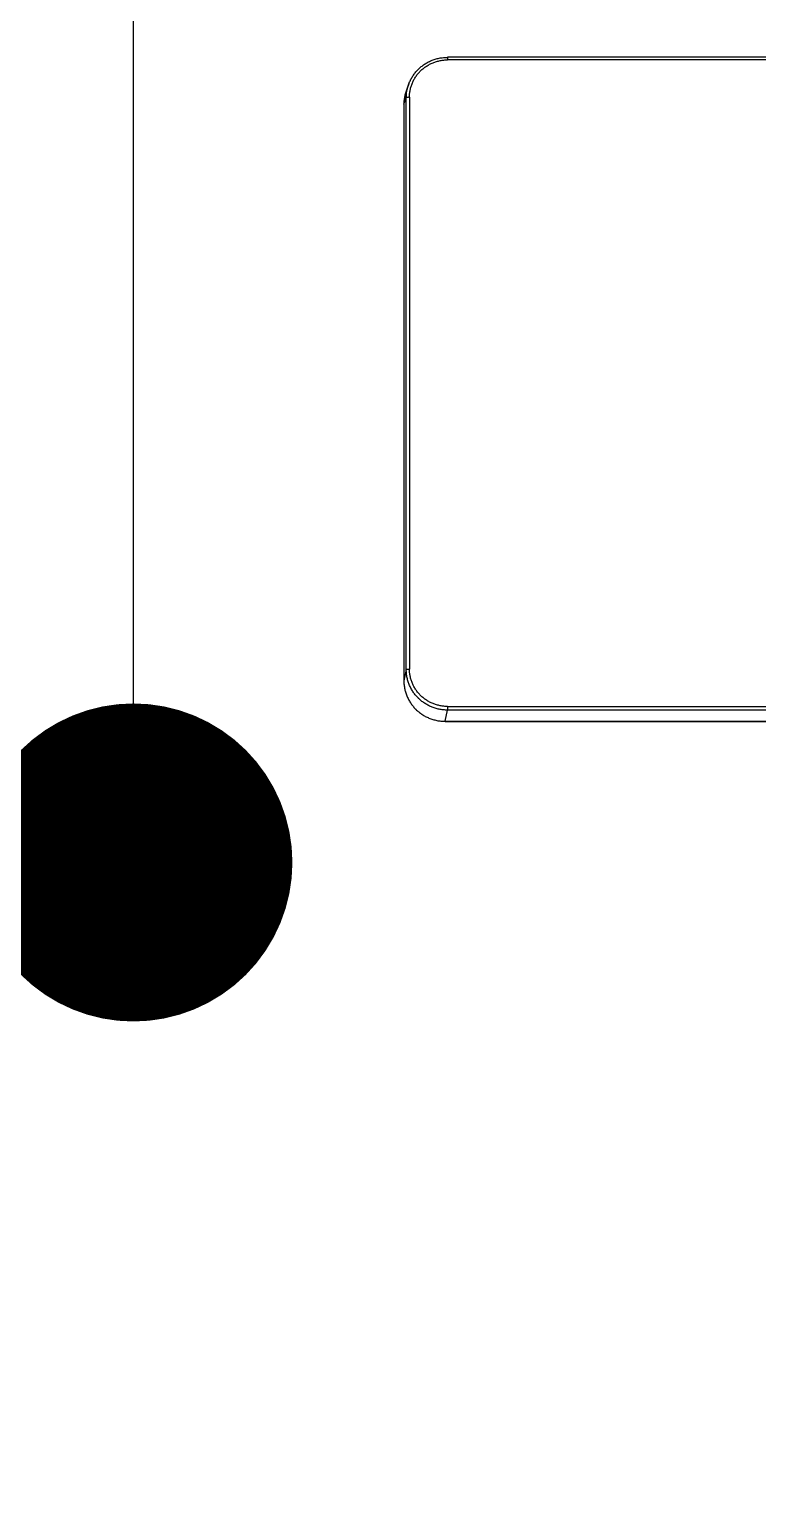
# Model space of a CAD drawing. Header units: millimetres. Extents: x -33000 to 294000, y 0 to 42408.
# Drawn here: x 278353.6 to 278582.4, y 14742.1 to 15206.5 of the extents above; entities that cross this region are included whole.
import ezdxf

# ---------------------------------------------------------------- set-up
doc = ezdxf.new("R2010")
doc.units = ezdxf.units.MM
doc.header["$LTSCALE"] = 50
doc.linetypes.add('DASHDOTX2', pattern=[2, 1, -0.5, 0, -0.5])
doc.layers.add('arch', color=8, linetype='Continuous')
doc.styles.add('FORTELINE', font='malgun.ttf')
doc.dimstyles.new('ForteLine_50', dxfattribs={"dimscale": 50, "dimtxt": 2, "dimasz": 0.75, "dimexe": 1, "dimexo": 1, "dimgap": 0.5, "dimtad": 1, "dimdec": 0, "dimzin": 1, "dimdsep": 46, "dimlunit": 6, "dimtxsty": 'FORTELINE', "dimblk": 'ARCHTICK', "dimcen": 1.5, "dimdle": 1.5, "dimclrd": 256, "dimclre": 256, "dimclrt": 4, "dimadec": 0, "dimazin": 0, "dimtfac": 1, "dimtdec": 0, "dimtix": 1, "dimtmove": 2, "dimatfit": 3, "dimldrblk": 'ARCHTICK', "dimfxl": 0.5, "dimtzin": 1, "dimarcsym": 0})

# ---------------------------------------------------------------- blocks, each defined once
blk = doc.blocks.new('*U274')
at = {"linetype": 'DASHDOTX2', "ltscale": 5}
blk.add_arc((170, 30), 690, 0, 90, dxfattribs=at)
blk = doc.blocks.new('A$C6CF502EC')
for p, q in [((-361.6, 139.97), (-542.89, 139.97)), ((-361.6, 139.97), (-542.87, 139.97)), ((-539.35, 139.21), (-542.87, 139.97)), ((-361.6, 139.97), (-359.58, 139.21)), ((-539.35, 139.21), (-359.58, 139.21)), ((-359.4, 138.21), (-539.17, 138.21)), ((-355.16, 138.41), (-357.18, 139.17)), ((-555.63, 127), (-555.63, -127)), ((-555.62, 126.99), (-555.62, -126.99)), ((-555.62, 126.99), (-552.1, 126.23)), ((-552.1, -126.23), (-552.1, 126.23)), ((-550.94, 126.23), (-550.94, -126.23)), ((-347.64, 9.5), (-347.64, 126.23)), ((-346.83, 9.5), (-346.83, 126.24))]:
    blk.add_line(p, q)
for points, knots in [([(-542.87, 139.97), (-543.31, 139.97), (-543.75, 139.95), (-544.61, 139.86), (-545.04, 139.79), (-545.88, 139.61), (-546.29, 139.5), (-547.1, 139.25), (-547.49, 139.1), (-548.26, 138.77), (-548.63, 138.58), (-549.35, 138.18), (-549.7, 137.96), (-550.37, 137.5), (-550.69, 137.25), (-551.15, 136.86), (-551.3, 136.73), (-551.52, 136.52), (-551.63, 136.42), (-551.74, 136.32), (-551.81, 136.24), (-551.85, 136.21), (-552.16, 135.89), (-552.43, 135.59), (-552.94, 134.96), (-553.18, 134.63), (-553.64, 133.95), (-553.85, 133.6), (-554.25, 132.86), (-554.43, 132.48), (-554.76, 131.7), (-554.9, 131.3), (-555.15, 130.47), (-555.26, 130.05), (-555.44, 129.2), (-555.5, 128.76), (-555.59, 127.88), (-555.62, 127.44), (-555.62, 126.99)], [0, 0, 0, 0, 0.0625, 0.0625, 0.125, 0.125, 0.1875, 0.1875, 0.25, 0.25, 0.3125, 0.3125, 0.375, 0.375, 0.4375, 0.4375, 0.46875, 0.46875, 0.484375, 0.492187, 0.492187, 0.5, 0.5, 0.5625, 0.5625, 0.625, 0.625, 0.6875, 0.6875, 0.75, 0.75, 0.8125, 0.8125, 0.875, 0.875, 0.9375, 0.9375, 1, 1, 1, 1]), ([(-357.18, 139.17), (-357.38, 139.24), (-357.58, 139.31), (-358.18, 139.5), (-358.59, 139.61), (-359.43, 139.79), (-359.86, 139.86), (-360.73, 139.95), (-361.16, 139.97), (-361.6, 139.97)], [0, 0, 0, 0, 0.141999, 0.141999, 0.427999, 0.427999, 0.714, 0.714, 1, 1, 1, 1]), ([(-552.1, 126.23), (-552.1, 126.68), (-552.07, 127.12), (-551.98, 128), (-551.92, 128.44), (-551.74, 129.29), (-551.63, 129.71), (-551.38, 130.54), (-551.23, 130.94), (-550.91, 131.72), (-550.72, 132.1), (-550.33, 132.83), (-550.12, 133.19), (-549.66, 133.87), (-549.42, 134.2), (-549.03, 134.67), (-548.9, 134.83), (-548.7, 135.05), (-548.6, 135.16), (-548.5, 135.27), (-548.43, 135.34), (-548.39, 135.38), (-548.08, 135.7), (-547.79, 135.97), (-547.17, 136.49), (-546.85, 136.74), (-546.18, 137.2), (-545.83, 137.42), (-545.11, 137.82), (-544.74, 138), (-543.97, 138.34), (-543.57, 138.49), (-542.77, 138.74), (-542.36, 138.85), (-541.52, 139.03), (-541.09, 139.1), (-540.23, 139.19), (-539.79, 139.21), (-539.35, 139.21)], [0, 0, 0, 0, 0.0625, 0.0625, 0.125, 0.125, 0.1875, 0.1875, 0.25, 0.25, 0.3125, 0.3125, 0.375, 0.375, 0.4375, 0.4375, 0.46875, 0.46875, 0.484375, 0.492188, 0.492188, 0.5, 0.5, 0.5625, 0.5625, 0.625, 0.625, 0.6875, 0.6875, 0.75, 0.75, 0.8125, 0.8125, 0.875, 0.875, 0.9375, 0.9375, 1, 1, 1, 1]), ([(-550.94, 126.23), (-550.94, 126.62), (-550.92, 127.01), (-550.84, 127.79), (-550.79, 128.18), (-550.64, 128.95), (-550.54, 129.33), (-550.32, 130.08), (-550.19, 130.45), (-549.89, 131.18), (-549.73, 131.53), (-549.37, 132.23), (-549.17, 132.56), (-548.74, 133.21), (-548.51, 133.53), (-548.02, 134.14), (-547.76, 134.43), (-547.22, 134.98), (-546.93, 135.25), (-546.34, 135.74), (-546.03, 135.98), (-545.39, 136.41), (-545.06, 136.61), (-544.38, 136.98), (-544.03, 137.15), (-543.32, 137.45), (-542.96, 137.58), (-542.22, 137.81), (-541.84, 137.91), (-541.09, 138.06), (-540.71, 138.12), (-539.94, 138.19), (-539.56, 138.21), (-539.17, 138.21)], [0, 0, 0, 0, 0.0625, 0.0625, 0.125, 0.125, 0.1875, 0.1875, 0.25, 0.25, 0.3125, 0.3125, 0.375, 0.375, 0.4375, 0.4375, 0.5, 0.5, 0.5625, 0.5625, 0.625, 0.625, 0.6875, 0.6875, 0.75, 0.75, 0.8125, 0.8125, 0.875, 0.875, 0.9375, 0.9375, 1, 1, 1, 1]), ([(-539.35, 139.21), (-539.34, 139.21), (-539.33, 139.2), (-539.31, 139.17), (-539.29, 139.15), (-539.27, 139.09), (-539.26, 139.06), (-539.24, 138.99), (-539.23, 138.95), (-539.22, 138.85), (-539.21, 138.8), (-539.2, 138.7), (-539.19, 138.64), (-539.18, 138.52), (-539.18, 138.46), (-539.17, 138.34), (-539.17, 138.28), (-539.17, 138.21)], [0, 0, 0, 0, 0.125, 0.125, 0.25, 0.25, 0.375, 0.375, 0.5, 0.5, 0.625, 0.625, 0.75, 0.75, 0.875, 0.875, 1, 1, 1, 1]), ([(-359.58, 139.21), (-359.14, 139.21), (-358.7, 139.19), (-357.84, 139.1), (-357.41, 139.03), (-356.57, 138.85), (-356.16, 138.74), (-355.35, 138.48), (-354.96, 138.34), (-354.19, 138), (-353.81, 137.82), (-353.09, 137.41), (-352.74, 137.2), (-352.07, 136.73), (-351.75, 136.48), (-351.29, 136.09), (-351.14, 135.96), (-350.92, 135.76), (-350.81, 135.65), (-350.7, 135.55), (-350.63, 135.48), (-350.6, 135.44), (-350.28, 135.12), (-350.02, 134.82), (-349.51, 134.2), (-349.26, 133.87), (-348.81, 133.19), (-348.59, 132.83), (-348.2, 132.09), (-348.02, 131.72), (-347.69, 130.93), (-347.55, 130.53), (-347.29, 129.71), (-347.19, 129.29), (-347.01, 128.44), (-346.95, 128), (-346.86, 127.12), (-346.84, 126.68), (-346.84, 126.23)], [0, 0, 0, 0, 0.0625, 0.0625, 0.125, 0.125, 0.1875, 0.1875, 0.25, 0.25, 0.3125, 0.3125, 0.375, 0.375, 0.4375, 0.4375, 0.46875, 0.46875, 0.484375, 0.492188, 0.492188, 0.5, 0.5, 0.5625, 0.5625, 0.625, 0.625, 0.6875, 0.6875, 0.75, 0.75, 0.8125, 0.8125, 0.875, 0.875, 0.9375, 0.9375, 1, 1, 1, 1]), ([(-359.4, 138.21), (-359.4, 138.28), (-359.4, 138.34), (-359.41, 138.46), (-359.41, 138.52), (-359.42, 138.64), (-359.42, 138.7), (-359.44, 138.8), (-359.44, 138.85), (-359.46, 138.95), (-359.47, 138.99), (-359.49, 139.06), (-359.5, 139.09), (-359.52, 139.15), (-359.53, 139.17), (-359.56, 139.2), (-359.57, 139.21), (-359.58, 139.21)], [0, 0, 0, 0, 0.125, 0.125, 0.25, 0.25, 0.375, 0.375, 0.5, 0.5, 0.625, 0.625, 0.75, 0.75, 0.875, 0.875, 1, 1, 1, 1]), ([(-359.4, 138.21), (-359.02, 138.21), (-358.63, 138.19), (-357.86, 138.12), (-357.48, 138.06), (-356.73, 137.91), (-356.35, 137.81), (-355.62, 137.58), (-355.25, 137.45), (-354.54, 137.15), (-354.19, 136.98), (-353.51, 136.61), (-353.18, 136.41), (-352.54, 135.98), (-352.23, 135.74), (-351.64, 135.25), (-351.35, 134.98), (-350.81, 134.43), (-350.55, 134.14), (-350.06, 133.53), (-349.83, 133.21), (-349.4, 132.56), (-349.2, 132.22), (-348.84, 131.53), (-348.68, 131.18), (-348.38, 130.45), (-348.25, 130.08), (-348.03, 129.33), (-347.94, 128.95), (-347.79, 128.18), (-347.73, 127.79), (-347.65, 127.01), (-347.64, 126.62), (-347.64, 126.23)], [0, 0, 0, 0, 0.0625, 0.0625, 0.125, 0.125, 0.1875, 0.1875, 0.25, 0.25, 0.3125, 0.3125, 0.375, 0.375, 0.4375, 0.4375, 0.5, 0.5, 0.5625, 0.5625, 0.625, 0.625, 0.6875, 0.6875, 0.75, 0.75, 0.8125, 0.8125, 0.875, 0.875, 0.9375, 0.9375, 1, 1, 1, 1]), ([(-550.94, 126.23), (-551, 126.23), (-551.06, 126.23), (-551.19, 126.23), (-551.25, 126.23), (-551.38, 126.23), (-551.44, 126.23), (-551.55, 126.23), (-551.61, 126.23), (-551.72, 126.23), (-551.77, 126.23), (-551.86, 126.23), (-551.9, 126.23), (-551.98, 126.23), (-552.01, 126.23), (-552.06, 126.23), (-552.08, 126.23), (-552.1, 126.23)], [0, 0, 0, 0, 0.125, 0.125, 0.25, 0.25, 0.375, 0.375, 0.5, 0.5, 0.625, 0.625, 0.75, 0.75, 0.875, 0.875, 1, 1, 1, 1]), ([(-346.84, 126.23), (-346.83, 126.23), (-346.82, 126.23), (-346.83, 126.23), (-346.84, 126.23), (-346.87, 126.23), (-346.89, 126.23), (-346.94, 126.23), (-346.98, 126.23), (-347.05, 126.23), (-347.09, 126.23), (-347.18, 126.23), (-347.23, 126.23), (-347.34, 126.23), (-347.4, 126.23), (-347.51, 126.23), (-347.57, 126.23), (-347.64, 126.23)], [0, 0, 0, 0, 0.125, 0.125, 0.25, 0.25, 0.375, 0.375, 0.5, 0.5, 0.625, 0.625, 0.75, 0.75, 0.875, 0.875, 1, 1, 1, 1])]:
    blk.add_open_spline(points, degree=3, knots=knots)
blk = doc.blocks.new('_ARCHTICK')
at = {"color": 0, "linetype": 'ByBlock', "const_width": 0.15}
blk.add_lwpolyline([(-0.5, -0.5), (0.5, 0.5)], dxfattribs=at)

msp = doc.modelspace()

# ---------------------------------------------------------------- block references
at = {"layer": 'arch', "ltscale": 25, "rotation": 89.99999999999999}
msp.add_blockref('A$C6CF502EC', (278611.21, 15544.6), dxfattribs=at)
at = {"layer": 'arch', "ltscale": 25}
msp.add_blockref('*U274', (278001.21, 14044.6), dxfattribs=at)

# ---------------------------------------------------------------- leaders
msp.add_leader([(278386.21, 14944.6), (278386.21, 15614.6)], dimstyle='ForteLine_50', override={"dimasz": 2, "dimtxsty": 'FORTELINE', "dimldrblk": 'Dot'}, dxfattribs=at)

doc.saveas('drawing.dxf')
